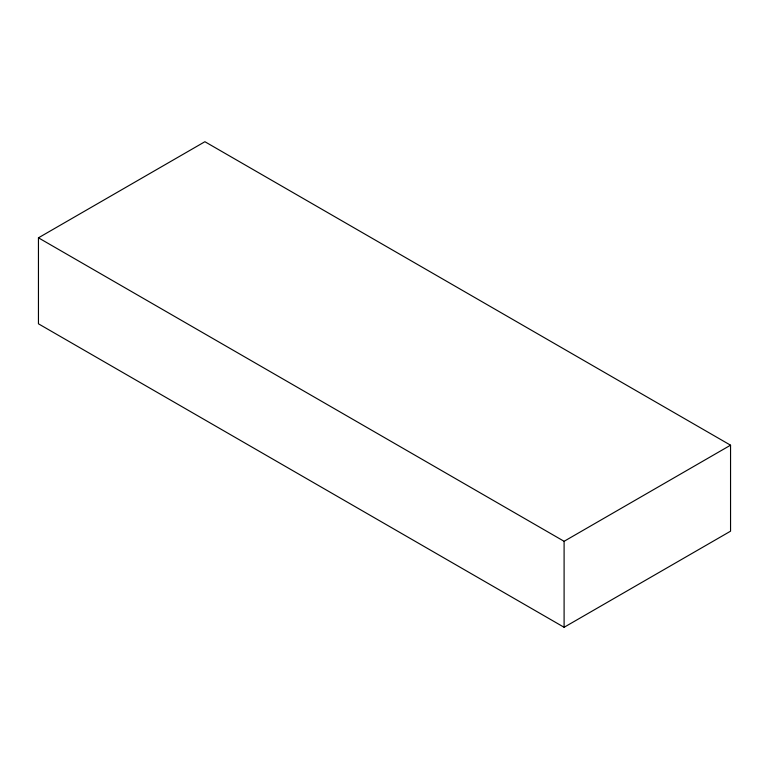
<?xml version="1.0" encoding="UTF-8"?>
<svg xmlns="http://www.w3.org/2000/svg" width="769" height="769" viewBox="0 0 769 769"><rect width="100%" height="100%" fill="white"/><g stroke="black" fill="none" stroke-linecap="round" stroke-linejoin="round"><path stroke-width="1.15" d="M38.45 237.813L204.9 141.717L730.55 445.193L730.55 531.187L564.1 627.283L38.45 323.807L38.45 237.813L564.1 541.299L730.55 445.193M564.1 541.299L564.1 627.283"/></g></svg>
